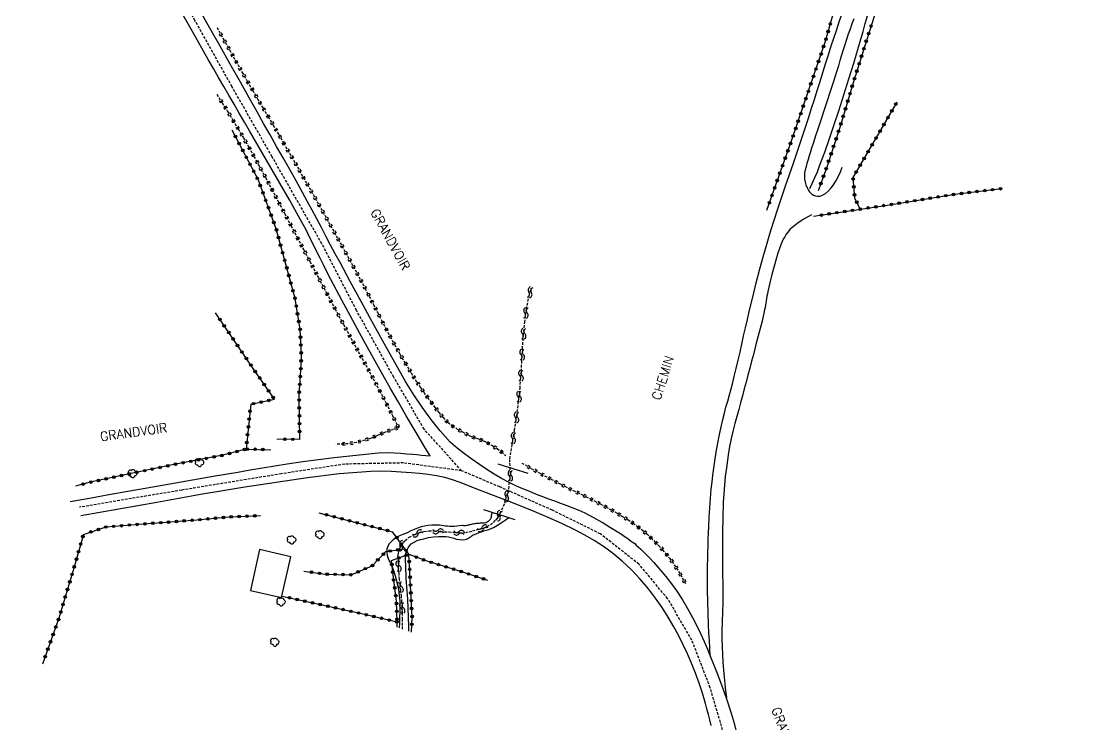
# Model space of a CAD drawing. Header units: millimetres. Extents: x 221515 to 222000, y 61000 to 61848.
# Drawn here: x 221606 to 221808.8, y 61362.3 to 61496.4 of the extents above; entities that cross this region are included whole.
import ezdxf
from ezdxf.enums import TextEntityAlignment as Align

# ---------------------------------------------------------------- set-up
doc = ezdxf.new("R2010")
doc.units = ezdxf.units.MM
doc.linetypes.add('DASHED', pattern=[0.75, 0.5, -0.25])
doc.layers.get('0').update_dxf_attribs({"linetype": 'CONTINUOUS'})
for name, color, linetype in [('W0001', 6, 'DASHED'), ('W0008', 7, 'CONTINUOUS'), ('W0071', 7, 'CONTINUOUS'), ('W0104', 1, 'CONTINUOUS'), ('W0120', 7, 'CONTINUOUS'), ('W0211', 2, 'CONTINUOUS'), ('W0220', 5, 'DASHED'), ('W0300', 7, 'CONTINUOUS'), ('W0323', 7, 'CONTINUOUS'), ('W0501', 5, 'DASHED'), ('W0510', 5, 'CONTINUOUS'), ('W0989', 7, 'CONTINUOUS')]:
    doc.layers.add(name, color=color, linetype=linetype)
doc.styles.get("Standard").update_dxf_attribs({"font": 'romans.shx', "width": 0.85})

# ---------------------------------------------------------------- blocks, each defined once
blk = doc.blocks.new('T300')
for p, q in [((-0.8, 0.51), (-0.86, 0.34)), ((-0.86, 0.34), (-0.86, 0.17)), ((-0.86, 0.17), (-0.74, 0.06)), ((-0.69, 0.63), (-0.8, 0.51)), ((-0.8, -0.06), (-0.74, 0.06)), ((-0.74, 0.06), (-0.69, 0.11)), ((-0.57, 0.69), (-0.69, 0.63)), ((-0.46, 0.69), (-0.57, 0.69)), ((-0.29, 0.63), (-0.46, 0.69)), ((-0.29, 0.63), (-0.17, 0.74)), ((-0.23, 0.57), (-0.29, 0.63)), ((-0.17, 0.74), (-0.06, 0.8)), ((-0.06, 0.8), (0.06, 0.8)), ((0.06, 0.8), (0.23, 0.74)), ((0.23, 0.74), (0.34, 0.63)), ((0.34, 0.63), (0.4, 0.51)), ((0.46, 0.46), (0.34, 0.46)), ((0.4, 0.51), (0.4, 0.46)), ((0.57, 0.4), (0.46, 0.46)), ((0.57, 0.4), (0.69, 0.29)), ((0.69, 0.29), (0.74, 0.17)), ((0.74, 0.06), (0.69, -0.17)), ((0.74, 0.17), (0.74, 0.06)), ((-0.8, -0.17), (-0.8, -0.06)), ((-0.8, -0.23), (-0.8, -0.17)), ((-0.74, -0.34), (-0.8, -0.23)), ((-0.69, -0.4), (-0.74, -0.34)), ((-0.51, -0.46), (-0.69, -0.4)), ((-0.4, -0.46), (-0.51, -0.46)), ((-0.4, -0.46), (-0.34, -0.46)), ((-0.34, -0.46), (-0.34, -0.4)), ((-0.34, -0.51), (-0.34, -0.46)), ((-0.29, -0.63), (-0.34, -0.51)), ((-0.17, -0.74), (-0.29, -0.63)), ((-0.06, -0.8), (-0.17, -0.74)), ((0.06, -0.8), (-0.06, -0.8)), ((0.17, -0.74), (0.06, -0.8)), ((0.23, -0.69), (0.17, -0.74)), ((0.29, -0.46), (0.23, -0.46)), ((0.29, -0.63), (0.23, -0.69)), ((0.46, -0.4), (0.29, -0.46)), ((0.34, -0.51), (0.29, -0.63)), ((0.34, -0.51), (0.34, -0.46)), ((0.57, -0.34), (0.46, -0.4)), ((0.63, -0.29), (0.57, -0.34)), ((0.69, -0.17), (0.63, -0.29))]:
    blk.add_line(p, q)
blk = doc.blocks.new('t500o')
at = {"color": 0, "linetype": 'Continuous'}
for centre, start, end in [((-0.5, 0.625), 216.8699, 323.1301), ((0.5, -0.125), 36.8699, 143.1301), ((0.5, -0.625), 36.8699, 143.1301), ((-0.5, 0.125), 216.8699, 323.1301)]:
    blk.add_arc(centre, 0.625, start, end, dxfattribs=at)
blk = doc.blocks.new('t323o')
at = {"color": 0, "linetype": 'Continuous'}
for radius in [0.25, 0.15]:
    blk.add_circle((0, 0), radius, dxfattribs=at)
blk = doc.blocks.new('t220o')
at = {"color": 0, "linetype": 'Continuous'}
for p, q in [((-0.25, 0.25), (0.25, 0.25)), ((-0.25, -0.25), (0.25, -0.25))]:
    blk.add_line(p, q, dxfattribs=at)

msp = doc.modelspace()

# ---------------------------------------------------------------- linework, layer by layer
at = {"layer": 'W0001'}
for points in [[(221689.97, 61410.75), (221682.86, 61418.64), (221677.04, 61428.58), (221669.95, 61441.29), (221663.34, 61454), (221653.84, 61470.6), (221646.2, 61483.94), (221639.14, 61496.57), (221630.38, 61512.46), (221617.58, 61535.88), (221606.01, 61556.33)], [(221689.97, 61410.75), (221678.88, 61412.23), (221667.7, 61412.01), (221655.6, 61410.16), (221636.62, 61407.06), (221617.11, 61403.79)], [(221808.8, 61171), (221803.39, 61179.36), (221798.47, 61189.18), (221794.76, 61199.61), (221791.3, 61210.9), (221787.79, 61225.42), (221784.6, 61240.83), (221781.66, 61254.39), (221778.72, 61265.73), (221775.13, 61277.59), (221767.58, 61293.66), (221760.18, 61306.93), (221754.49, 61318.49), (221749.26, 61330.79), (221745.14, 61343.07), (221742.1, 61353.44), (221737.38, 61369.39), (221733.89, 61378.47), (221729.25, 61386.41), (221723.78, 61392.94), (221716.43, 61398.72), (221707.29, 61403.22), (221697.27, 61407.65), (221689.97, 61410.75)]]:
    msp.add_lwpolyline(points, dxfattribs=at)
at = {"layer": 'W0008'}
for points in [[(221683.99, 61413.56), (221682.83, 61415.46), (221681.69, 61417.38), (221680.55, 61419.3), (221679.42, 61421.22), (221677.92, 61423.81), (221676.43, 61426.4), (221674.95, 61429), (221673.49, 61431.61), (221671.34, 61435.48), (221669.22, 61439.36), (221667.12, 61443.26), (221665.05, 61447.18), (221664.36, 61448.52), (221663.68, 61449.87), (221663.01, 61451.23), (221662.34, 61452.58), (221661.67, 61453.94), (221661, 61455.29), (221660.31, 61456.64), (221659.6, 61457.97), (221657.16, 61462.39), (221654.64, 61466.77), (221652.09, 61471.13), (221649.55, 61475.5), (221648.57, 61477.21), (221647.58, 61478.91), (221646.6, 61480.61), (221645.61, 61482.31), (221644.62, 61484.01), (221643.64, 61485.71), (221642.65, 61487.42), (221641.67, 61489.12), (221638.65, 61494.45), (221635.64, 61499.77)], [(221722.01, 61397.54), (221721.51, 61397.89), (221721.01, 61398.23), (221720.5, 61398.57), (221719.98, 61398.89), (221718.4, 61399.88), (221716.81, 61400.86), (221715.18, 61401.79), (221713.52, 61402.64), (221712.39, 61403.16), (221711.25, 61403.64), (221710.09, 61404.08), (221708.93, 61404.51), (221707.76, 61404.92), (221706.6, 61405.34), (221705.44, 61405.78), (221704.29, 61406.23), (221702.97, 61406.76), (221701.65, 61407.3), (221700.33, 61407.86), (221699.05, 61408.49), (221697.59, 61409.27), (221696.17, 61410.12), (221694.77, 61411.01), (221693.4, 61411.93), (221691.95, 61412.92), (221690.52, 61413.94), (221689.13, 61415.03), (221687.83, 61416.22), (221685.9, 61418.32), (221684.13, 61420.55), (221682.48, 61422.87), (221680.89, 61425.21), (221679.29, 61427.74), (221677.8, 61430.33), (221676.37, 61432.95), (221674.92, 61435.56), (221672.86, 61439.26), (221670.83, 61442.98), (221668.81, 61446.71), (221666.8, 61450.44), (221665.9, 61452.1), (221665.01, 61453.77), (221664.12, 61455.43), (221663.24, 61457.1), (221662.35, 61458.77), (221661.46, 61460.44), (221660.56, 61462.1), (221659.65, 61463.76), (221658.43, 61465.97), (221657.2, 61468.17), (221655.96, 61470.37), (221654.71, 61472.57), (221653.47, 61474.76), (221652.22, 61476.96), (221650.97, 61479.15), (221649.73, 61481.35), (221647.79, 61484.79), (221645.86, 61488.22), (221643.92, 61491.65), (221641.99, 61495.09), (221639.29, 61499.89)], [(221615.35, 61404.89), (221619.02, 61405.54), (221622.69, 61406.19), (221626.36, 61406.84), (221630.04, 61407.48), (221634.36, 61408.24), (221638.68, 61408.99), (221643, 61409.75), (221647.32, 61410.49), (221649.67, 61410.9), (221652.02, 61411.31), (221654.37, 61411.71), (221656.72, 61412.08), (221659.69, 61412.5), (221662.67, 61412.9), (221665.65, 61413.26), (221668.64, 61413.59), (221670.47, 61413.79), (221672.31, 61413.98), (221674.15, 61414.13), (221676, 61414.2), (221677.16, 61414.17), (221678.32, 61414.09), (221679.48, 61413.98), (221680.64, 61413.88), (221681.47, 61413.81), (221682.31, 61413.73), (221683.15, 61413.64), (221683.99, 61413.56)], [(221737.55, 61362.21), (221737.3, 61363.26), (221737.05, 61364.31), (221736.77, 61365.36), (221736.48, 61366.4), (221735.89, 61368.34), (221735.26, 61370.26), (221734.58, 61372.17), (221733.84, 61374.06), (221733.08, 61375.82), (221732.26, 61377.57), (221731.38, 61379.28), (221730.45, 61380.97), (221729.36, 61382.84), (221728.21, 61384.68), (221726.98, 61386.48), (221725.65, 61388.21), (221724.05, 61390.07), (221722.36, 61391.84), (221720.57, 61393.53), (221718.68, 61395.11), (221717.02, 61396.32), (221715.28, 61397.42), (221713.49, 61398.45), (221711.68, 61399.42), (221709.1, 61400.69), (221706.46, 61401.85), (221703.81, 61402.95), (221701.15, 61404.04), (221699.02, 61404.9), (221696.87, 61405.73), (221694.72, 61406.55), (221692.57, 61407.36), (221691.14, 61407.91), (221689.7, 61408.48), (221688.25, 61409), (221686.77, 61409.43), (221685.19, 61409.77), (221683.58, 61410.01), (221681.97, 61410.19), (221680.36, 61410.34), (221678.44, 61410.49), (221676.52, 61410.6), (221674.59, 61410.64), (221672.67, 61410.6), (221666.62, 61410.14), (221660.6, 61409.4), (221654.61, 61408.5), (221648.62, 61407.59), (221644.42, 61406.93), (221640.22, 61406.21), (221636.03, 61405.46), (221631.85, 61404.72), (221628.22, 61404.08), (221624.6, 61403.44), (221620.98, 61402.79), (221617.36, 61402.13)], [(221722.01, 61397.54), (221722.34, 61397.32), (221722.67, 61397.09), (221722.99, 61396.85), (221723.29, 61396.59), (221724.17, 61395.8), (221725.01, 61394.98), (221725.83, 61394.13), (221726.62, 61393.26), (221727.79, 61391.95), (221728.92, 61390.6), (221730.01, 61389.22), (221731.04, 61387.79), (221732.1, 61386.15), (221733.08, 61384.47), (221734, 61382.76), (221734.89, 61381.03), (221735.58, 61379.61), (221736.23, 61378.18), (221736.85, 61376.74), (221737.44, 61375.29), (221738.5, 61372.62), (221739.52, 61369.94), (221740.49, 61367.24), (221741.38, 61364.51), (221741.93, 61362.66), (221742.43, 61360.8)]]:
    msp.add_lwpolyline(points, dxfattribs=at)
at = {"layer": 'W0071'}
for points in [[(221750.27, 61460.68), (221751.77, 61465.03), (221753.26, 61469.39), (221754.73, 61473.76), (221756.17, 61478.13), (221756.72, 61479.83), (221757.26, 61481.53), (221757.8, 61483.23), (221758.33, 61484.93), (221758.86, 61486.63), (221759.39, 61488.33), (221759.93, 61490.03), (221760.48, 61491.72), (221760.96, 61493.19), (221761.44, 61494.65), (221761.94, 61496.1), (221762.43, 61497.56)], [(221764.75, 61496.88), (221764.4, 61495.9), (221764.05, 61494.92), (221763.7, 61493.94), (221763.37, 61492.95), (221763.05, 61491.95), (221762.73, 61490.95), (221762.42, 61489.95), (221762.12, 61488.95), (221761.82, 61487.95), (221761.51, 61486.95), (221761.2, 61485.95), (221760.89, 61484.95), (221760.51, 61483.78), (221760.13, 61482.62), (221759.75, 61481.46), (221759.36, 61480.29), (221758.98, 61479.13), (221758.59, 61477.97), (221758.21, 61476.81), (221757.83, 61475.64), (221757.55, 61474.8), (221757.27, 61473.95), (221757, 61473.1), (221756.73, 61472.25), (221756.5, 61471.52), (221756.26, 61470.79), (221756.04, 61470.06), (221755.84, 61469.32), (221755.68, 61468.72), (221755.51, 61468.12), (221755.39, 61467.5), (221755.35, 61466.86), (221755.39, 61466.3), (221755.48, 61465.75), (221755.63, 61465.21), (221755.86, 61464.69), (221756.08, 61464.29), (221756.35, 61463.89), (221756.68, 61463.54), (221757.09, 61463.28), (221757.47, 61463.14), (221757.87, 61463.08), (221758.27, 61463.1), (221758.66, 61463.2), (221759.36, 61463.57), (221759.94, 61464.09), (221760.44, 61464.67), (221760.89, 61465.27), (221761.42, 61466.04), (221761.88, 61466.86), (221762.26, 61467.72), (221762.57, 61468.61)], [(221737.41, 61375.38), (221737.31, 61376.88), (221737.22, 61378.38), (221737.15, 61379.88), (221737.08, 61381.39), (221737, 61383.6), (221736.93, 61385.81), (221736.89, 61388.03), (221736.87, 61390.25), (221736.88, 61391.48), (221736.89, 61392.71), (221736.91, 61393.95), (221736.94, 61395.18), (221736.98, 61396.41), (221737.02, 61397.64), (221737.07, 61398.88), (221737.12, 61400.11), (221737.21, 61401.89), (221737.31, 61403.67), (221737.44, 61405.45), (221737.59, 61407.23), (221737.73, 61408.58), (221737.89, 61409.91), (221738.07, 61411.25), (221738.27, 61412.58), (221738.54, 61414.28), (221738.83, 61415.97), (221739.15, 61417.66), (221739.51, 61419.34), (221739.78, 61420.52), (221740.08, 61421.69), (221740.39, 61422.87), (221740.72, 61424.03), (221741.04, 61425.2), (221741.37, 61426.37), (221741.68, 61427.54), (221741.98, 61428.71), (221742.35, 61430.26), (221742.72, 61431.8), (221743.07, 61433.35), (221743.41, 61434.9), (221743.76, 61436.45), (221744.11, 61438), (221744.47, 61439.55), (221744.84, 61441.09), (221745.5, 61443.81), (221746.17, 61446.53), (221746.87, 61449.24), (221747.6, 61451.93), (221748.23, 61454.13), (221748.88, 61456.32), (221749.56, 61458.51), (221750.27, 61460.68)], [(221756.7, 61459.5), (221756.12, 61459.21), (221755.56, 61458.9), (221755.01, 61458.57), (221754.47, 61458.21), (221753.98, 61457.86), (221753.5, 61457.5), (221753.03, 61457.12), (221752.6, 61456.7), (221752.24, 61456.27), (221751.9, 61455.82), (221751.59, 61455.35), (221751.32, 61454.86), (221750.92, 61454.01), (221750.59, 61453.12), (221750.31, 61452.22), (221750.03, 61451.33), (221749.56, 61449.74), (221749.13, 61448.14), (221748.73, 61446.53), (221748.37, 61444.92), (221748.28, 61444.48), (221748.2, 61444.04), (221748.13, 61443.6), (221748.06, 61443.16), (221748, 61442.72), (221747.93, 61442.28), (221747.85, 61441.85), (221747.76, 61441.41), (221747.27, 61439.27), (221746.73, 61437.15), (221746.17, 61435.03), (221745.61, 61432.92), (221745.27, 61431.6), (221744.92, 61430.28), (221744.57, 61428.97), (221744.22, 61427.65), (221743.87, 61426.34), (221743.52, 61425.02), (221743.17, 61423.71), (221742.82, 61422.39), (221742.47, 61421.09), (221742.11, 61419.78), (221741.76, 61418.47), (221741.45, 61417.15), (221741.16, 61415.7), (221740.9, 61414.24), (221740.67, 61412.78), (221740.47, 61411.31), (221740.27, 61409.66), (221740.11, 61408), (221739.98, 61406.34), (221739.88, 61404.68), (221739.78, 61401.79), (221739.75, 61398.9), (221739.75, 61396.01), (221739.75, 61393.13), (221739.75, 61392.25), (221739.76, 61391.38), (221739.76, 61390.51), (221739.77, 61389.63), (221739.78, 61388.76), (221739.79, 61387.89), (221739.79, 61387.01), (221739.79, 61386.14), (221739.77, 61385.21), (221739.75, 61384.28), (221739.72, 61383.35), (221739.69, 61382.43), (221739.65, 61381.5), (221739.63, 61380.57), (221739.62, 61379.64), (221739.62, 61378.71), (221739.66, 61377.22), (221739.71, 61375.72), (221739.8, 61374.23), (221739.9, 61372.73), (221740.02, 61371.42), (221740.15, 61370.11), (221740.31, 61368.81), (221740.48, 61367.5)]]:
    msp.add_lwpolyline(points, dxfattribs=at)
at = {"layer": 'W0104'}
msp.add_lwpolyline([(221655.62, 61386.58), (221657.43, 61394.36), (221651.41, 61395.75), (221649.75, 61387.9)], close=True, dxfattribs=at)
at = {"layer": 'W0120'}
for points in [[(221696.87, 61412.04), (221702.59, 61410.29)], [(221694.18, 61403.36), (221700.11, 61401.47)]]:
    msp.add_lwpolyline(points, dxfattribs=at)
at = {"layer": 'W0211'}
msp.add_lwpolyline([(221756.39, 61464.53), (221756.89, 61465.59), (221757.36, 61466.66), (221757.82, 61467.74), (221758.25, 61468.83), (221759.22, 61471.45), (221760.14, 61474.08), (221761.02, 61476.73), (221761.89, 61479.37), (221762.86, 61482.39), (221763.82, 61485.42), (221764.75, 61488.45), (221765.67, 61491.49), (221766.11, 61492.99), (221766.53, 61494.48), (221766.94, 61495.98), (221767.35, 61497.48)], dxfattribs=at)
at = {"layer": 'W0220'}
for points in [[(221643.34, 61495.22), (221644.52, 61493.08), (221645.72, 61490.94), (221646.92, 61488.81), (221648.13, 61486.68), (221649.11, 61484.99), (221650.09, 61483.3), (221651.08, 61481.62), (221652.07, 61479.94), (221653.07, 61478.26), (221654.06, 61476.58), (221655.05, 61474.9), (221656.03, 61473.21), (221657.92, 61469.93), (221659.8, 61466.65), (221661.67, 61463.37), (221663.53, 61460.08), (221665.35, 61456.83), (221667.16, 61453.59), (221668.96, 61450.33), (221670.74, 61447.07), (221671.55, 61445.54), (221672.35, 61444), (221673.15, 61442.46), (221673.94, 61440.92), (221674.73, 61439.38), (221675.53, 61437.84), (221676.35, 61436.31), (221677.19, 61434.79), (221678.21, 61432.98), (221679.26, 61431.18), (221680.34, 61429.39), (221681.45, 61427.63), (221682.1, 61426.66), (221682.76, 61425.69), (221683.45, 61424.74), (221684.15, 61423.8), (221684.89, 61422.82), (221685.64, 61421.83), (221686.44, 61420.87), (221687.33, 61420), (221688.22, 61419.3), (221689.16, 61418.69), (221690.13, 61418.15), (221691.12, 61417.63), (221691.58, 61417.41), (221692.06, 61417.21), (221692.54, 61417.03), (221693.02, 61416.86), (221693.5, 61416.69), (221693.98, 61416.5), (221694.45, 61416.3), (221694.91, 61416.07), (221695.84, 61415.54), (221696.74, 61414.96), (221697.6, 61414.34), (221698.43, 61413.67)], [(221643.28, 61482.49), (221644.33, 61480.85), (221645.37, 61479.21), (221646.38, 61477.56), (221647.38, 61475.89), (221648.4, 61474.16), (221649.39, 61472.42), (221650.37, 61470.67), (221651.34, 61468.91), (221652.57, 61466.64), (221653.8, 61464.36), (221655.01, 61462.07), (221656.22, 61459.78), (221657.42, 61457.49), (221658.63, 61455.2), (221659.83, 61452.9), (221661.04, 61450.62), (221662.64, 61447.61), (221664.24, 61444.6), (221665.84, 61441.6), (221667.45, 61438.6), (221668.16, 61437.32), (221668.86, 61436.03), (221669.57, 61434.75), (221670.28, 61433.47), (221670.99, 61432.18), (221671.7, 61430.9), (221672.4, 61429.61), (221673.1, 61428.32), (221674.34, 61425.98), (221675.57, 61423.63), (221676.78, 61421.28), (221677.98, 61418.92)], [(221677.98, 61418.92), (221677.37, 61418.75), (221676.77, 61418.56), (221676.17, 61418.37), (221675.57, 61418.16), (221675.17, 61418), (221674.77, 61417.83), (221674.37, 61417.66), (221673.97, 61417.48), (221673.57, 61417.3), (221673.17, 61417.13), (221672.77, 61416.97), (221672.36, 61416.82), (221671.55, 61416.57), (221670.73, 61416.34), (221669.91, 61416.15), (221669.08, 61416), (221668.31, 61415.9), (221667.54, 61415.83), (221666.77, 61415.8), (221666, 61415.8)], [(221701.44, 61412.22), (221703.27, 61411.18), (221705.12, 61410.16), (221706.97, 61409.16), (221708.84, 61408.19), (221709.64, 61407.78), (221710.45, 61407.38), (221711.26, 61406.99), (221712.07, 61406.6), (221712.88, 61406.21), (221713.69, 61405.82), (221714.5, 61405.42), (221715.3, 61405.01), (221716.4, 61404.44), (221717.49, 61403.87), (221718.57, 61403.28), (221719.64, 61402.67), (221720.66, 61402.05), (221721.68, 61401.43), (221722.68, 61400.77), (221723.64, 61400.07), (221724.48, 61399.4), (221725.29, 61398.7), (221726.08, 61397.97), (221726.84, 61397.22), (221727.58, 61396.46), (221728.29, 61395.68), (221728.98, 61394.88), (221729.63, 61394.05), (221730.5, 61392.84), (221731.31, 61391.6), (221732.07, 61390.33), (221732.77, 61389.02)]]:
    msp.add_lwpolyline(points, dxfattribs=at)
at = {"layer": 'W0323'}
for points in [[(221748.16, 61460.42), (221752.89, 61473.62), (221756.33, 61483.74), (221759.3, 61492.43), (221762.02, 61502.01), (221764.7, 61508.8), (221768.11, 61518.8), (221771.24, 61528.88), (221773.87, 61537.45), (221775.66, 61547.48), (221777.25, 61557.85), (221778.24, 61567.85), (221779.34, 61575.89), (221781, 61583.72), (221781.13, 61584.28)], [(221777.59, 61522.28), (221776.79, 61520.19), (221771.88, 61506.82), (221768.95, 61498.37), (221764.67, 61484.71), (221762.22, 61476.53), (221759.54, 61468.43), (221757.99, 61464.07)], [(221765.99, 61460.6), (221764.94, 61462.71), (221764.64, 61466.66), (221773.01, 61481.01)], [(221659.11, 61416.72), (221659, 61425.2), (221659.24, 61428.83), (221659.44, 61432.46), (221659.19, 61437.69), (221658.23, 61443.56), (221654.61, 61456.86), (221651.23, 61466.1), (221646.22, 61475.64)], [(221757.11, 61459.25), (221771.19, 61461.39), (221784.07, 61463.45), (221792.94, 61464.53)], [(221649.77, 61423.42), (221654.28, 61424.38), (221650.49, 61429.86), (221643.04, 61440.83)], [(221649.77, 61423.42), (221648.87, 61414.88), (221653.6, 61414.74)], [(221659.11, 61416.72), (221654.77, 61416.75)], [(221648.87, 61414.88), (221644.47, 61413.7), (221634.76, 61411.86), (221619.17, 61408.57), (221616.36, 61407.82)], [(221617.87, 61398.61), (221622.2, 61400.04), (221628.56, 61400.55), (221639.5, 61401.36), (221645.58, 61401.93), (221651.63, 61402.19)], [(221662.78, 61402.75), (221671.3, 61400.51), (221676.82, 61399.1)], [(221617.87, 61398.61), (221616.05, 61392.17), (221613.19, 61382.65), (221610.07, 61373.9)], [(221676.58, 61393.61), (221679.93, 61394.82), (221676.82, 61399.1)], [(221659.9, 61391.61), (221663.94, 61391.04), (221668.94, 61390.93), (221672.94, 61392.65), (221675.5, 61395.33), (221679.17, 61395.87)], [(221677.68, 61380.95), (221677.68, 61381.95), (221677.58, 61385.88), (221677.03, 61389.8), (221676.58, 61393.61)], [(221680.45, 61379.97), (221680.54, 61382.83), (221679.93, 61394.82)], [(221679.93, 61394.82), (221683.14, 61393.61), (221689.94, 61391.51), (221694.89, 61389.89)], [(221655.69, 61386.86), (221660.12, 61385.88), (221671.49, 61383.38), (221674.39, 61382.7), (221677.68, 61381.95)]]:
    msp.add_lwpolyline(points, dxfattribs=at)
at = {"layer": 'W0501'}
for points in [[(221699.16, 61413.02), (221699.64, 61415.73), (221700.08, 61418.46), (221700.48, 61421.18), (221700.85, 61423.92), (221701.12, 61426.43), (221701.31, 61428.95), (221701.46, 61431.47), (221701.59, 61433.99), (221701.76, 61436.51), (221702.01, 61439.04), (221702.35, 61441.55), (221702.84, 61444.04), (221703.27, 61445.55)], [(221690.11, 61398.86), (221690.77, 61398.99), (221691.44, 61399.13), (221692.09, 61399.29), (221692.75, 61399.46), (221693.29, 61399.6), (221693.83, 61399.73), (221694.36, 61399.89), (221694.87, 61400.13), (221695.47, 61400.49), (221696.05, 61400.9), (221696.56, 61401.39), (221696.99, 61401.96), (221698.21, 61404.55), (221698.99, 61407.31), (221699.31, 61410.16), (221699.16, 61413.02)], [(221678.73, 61380.58), (221678.73, 61381.27), (221678.73, 61382.39), (221678.7, 61383.51), (221678.67, 61384.63), (221678.61, 61385.72), (221678.51, 61386.81), (221678.4, 61387.89), (221678.27, 61388.97), (221678.15, 61390.06), (221678.05, 61391.15), (221677.97, 61392.24), (221677.93, 61393.33), (221677.93, 61393.61), (221677.92, 61393.89), (221677.91, 61394.17), (221677.91, 61394.45), (221677.91, 61394.73), (221677.94, 61395.02), (221677.99, 61395.3), (221678.06, 61395.57), (221678.26, 61396.1), (221678.51, 61396.59), (221678.83, 61397.05), (221679.22, 61397.45), (221680.01, 61398.06), (221680.89, 61398.53), (221681.81, 61398.89), (221682.76, 61399.15), (221683.75, 61399.28), (221684.76, 61399.26), (221685.75, 61399.18), (221686.73, 61399.11), (221687.58, 61399.07), (221688.42, 61399.02), (221689.27, 61398.95), (221690.11, 61398.86)]]:
    msp.add_lwpolyline(points, dxfattribs=at)
at = {"layer": 'W0510'}
for points in [[(221688.5, 61397.92), (221689.02, 61397.73), (221689.57, 61397.62), (221690.12, 61397.6), (221690.67, 61397.66), (221690.91, 61397.73), (221691.15, 61397.83), (221691.37, 61397.95), (221691.58, 61398.09), (221691.78, 61398.23), (221691.98, 61398.37), (221692.19, 61398.5), (221692.41, 61398.61), (221692.86, 61398.8), (221693.31, 61398.96), (221693.77, 61399.12), (221694.23, 61399.26), (221694.69, 61399.41), (221695.15, 61399.57), (221695.6, 61399.75), (221696.04, 61399.95), (221696.81, 61400.36), (221697.55, 61400.81), (221698.27, 61401.31), (221698.97, 61401.84)], [(221695.85, 61402.83), (221695.8, 61402.74), (221695.76, 61402.66), (221695.72, 61402.57), (221695.69, 61402.47), (221695.66, 61402.38), (221695.65, 61402.29), (221695.64, 61402.19), (221695.63, 61402.09), (221695.63, 61402), (221695.61, 61401.9), (221695.59, 61401.8), (221695.55, 61401.71), (221695.42, 61401.48), (221695.26, 61401.26), (221695.06, 61401.07), (221694.84, 61400.92), (221694.57, 61400.82), (221694.29, 61400.78), (221694.01, 61400.77), (221693.74, 61400.75), (221693.54, 61400.73), (221693.34, 61400.71), (221693.14, 61400.69), (221692.94, 61400.68), (221692.74, 61400.66), (221692.55, 61400.64), (221692.35, 61400.62), (221692.15, 61400.59), (221691.97, 61400.55), (221691.8, 61400.51), (221691.62, 61400.46), (221691.45, 61400.41), (221691.27, 61400.37), (221691.09, 61400.32), (221690.91, 61400.29), (221690.73, 61400.27), (221690.57, 61400.26), (221690.4, 61400.27), (221690.23, 61400.28), (221690.06, 61400.31)], [(221690.06, 61400.31), (221689.57, 61400.23), (221689.07, 61400.17), (221688.57, 61400.13), (221688.07, 61400.12), (221687.68, 61400.13), (221687.29, 61400.16), (221686.9, 61400.2), (221686.52, 61400.25), (221686.13, 61400.3), (221685.75, 61400.34), (221685.36, 61400.37), (221684.97, 61400.37), (221684.28, 61400.34), (221683.6, 61400.28), (221682.92, 61400.18), (221682.25, 61400.03), (221681.59, 61399.82), (221680.95, 61399.55), (221680.32, 61399.26), (221679.7, 61398.97), (221678.99, 61398.66), (221678.26, 61398.37), (221677.55, 61398.02), (221676.9, 61397.56), (221676.52, 61397.2), (221676.17, 61396.81), (221675.89, 61396.34), (221675.73, 61395.81), (221675.7, 61395.2), (221675.8, 61394.59), (221675.97, 61394.01), (221676.21, 61393.45), (221676.46, 61392.94), (221676.71, 61392.42), (221676.95, 61391.9), (221677.13, 61391.35), (221677.42, 61390.27), (221677.7, 61389.19), (221677.93, 61388.09), (221678.1, 61386.99), (221678.18, 61385.94), (221678.19, 61384.89), (221678.17, 61383.84), (221678.15, 61382.8), (221678.13, 61381.72), (221678.1, 61380.8)], [(221679.94, 61380.15), (221679.94, 61381.09), (221679.88, 61382.82), (221679.79, 61384.55), (221679.7, 61386.27), (221679.66, 61387.07), (221679.61, 61387.87), (221679.55, 61388.67), (221679.49, 61389.47), (221679.43, 61390.26), (221679.38, 61391.06), (221679.35, 61391.86), (221679.33, 61392.66), (221679.32, 61392.98), (221679.31, 61393.29), (221679.29, 61393.61), (221679.28, 61393.93), (221679.28, 61394.25), (221679.3, 61394.57), (221679.35, 61394.89), (221679.42, 61395.2), (221679.57, 61395.64), (221679.77, 61396.06), (221680.03, 61396.45), (221680.36, 61396.79), (221680.91, 61397.16), (221681.52, 61397.43), (221682.15, 61397.62), (221682.77, 61397.78), (221683.68, 61397.99), (221684.61, 61398.14), (221685.55, 61398.22), (221686.49, 61398.24), (221687, 61398.22), (221687.51, 61398.15), (221688.01, 61398.05), (221688.5, 61397.92)]]:
    msp.add_lwpolyline(points, dxfattribs=at)

# ---------------------------------------------------------------- block references
at = {"layer": 'W0220'}
for p, rotation in [((221644.06, 61493.91), 298.8662417421765), ((221644.79, 61492.6), 299.1406162270641), ((221645.52, 61491.29), 299.1406162270641), ((221646.26, 61489.98), 299.4149917567524), ((221646.99, 61488.68), 299.6893683296431), ((221647.74, 61487.37), 299.6893683296431), ((221648.48, 61486.07), 299.980918194951), ((221649.23, 61484.77), 300.2576994352436), ((221649.99, 61483.48), 300.2576994352436), ((221644.09, 61481.22), 302.7663189726966), ((221650.75, 61482.18), 300.4573662715552), ((221651.51, 61480.89), 300.5799165939113), ((221644.9, 61479.96), 302.1797572746245), ((221645.69, 61478.68), 301.5931942889866), ((221652.27, 61479.6), 300.6080841524584), ((221653.04, 61478.31), 300.6080841524584), ((221646.47, 61477.4), 301.0066300158581), ((221653.8, 61477.02), 300.5418672384776), ((221647.25, 61476.12), 301.0066300158581), ((221648.01, 61474.83), 300.3568495811847), ((221654.56, 61475.72), 300.3985292704299), ((221655.32, 61474.43), 300.1780717602423), ((221648.76, 61473.53), 299.7084500885649), ((221649.5, 61472.22), 299.2160101369889), ((221656.07, 61473.13), 299.9777037934569), ((221650.23, 61470.92), 299.2160101369889), ((221656.82, 61471.83), 299.9777037934569), ((221657.57, 61470.53), 299.9777037934569), ((221650.96, 61469.6), 298.8795509910579), ((221651.68, 61468.29), 298.5595159480281), ((221658.32, 61469.23), 299.8225303603992), ((221652.4, 61466.97), 298.5595159480281), ((221659.06, 61467.93), 299.8225303603992), ((221659.81, 61466.63), 299.6508466841667), ((221653.11, 61465.65), 298.2224937655432), ((221653.82, 61464.33), 297.9608122353528), ((221660.55, 61465.33), 299.6508466841667), ((221661.29, 61464.02), 299.6508466841667), ((221654.52, 61463), 297.9608122353528), ((221662.03, 61462.72), 299.4626528470311), ((221655.22, 61461.68), 297.7744739950995), ((221655.92, 61460.35), 297.7744739950995), ((221662.77, 61461.41), 299.4626528470311), ((221663.51, 61460.11), 299.4626528470311), ((221656.62, 61459.02), 297.6833181141267), ((221664.24, 61458.8), 299.320778924909), ((221657.31, 61457.69), 297.6833181141267), ((221658.01, 61456.37), 297.6873500476823), ((221664.98, 61457.49), 299.320778924909), ((221665.71, 61456.18), 299.1845790852495), ((221658.71, 61455.04), 297.7667397403716), ((221666.44, 61454.87), 299.1845790852495), ((221659.41, 61453.71), 297.7667397403716), ((221660.11, 61452.38), 297.921486392039), ((221667.17, 61453.56), 298.933747707913), ((221667.9, 61452.25), 298.933747707913), ((221660.81, 61451.06), 297.921486392039), ((221668.63, 61450.94), 298.933747707913), ((221661.51, 61449.73), 297.984885166143), ((221662.22, 61448.41), 297.984885166143), ((221669.35, 61449.62), 298.5682906426198), ((221670.06, 61448.3), 298.5682906426198), ((221662.92, 61447.08), 297.9731788595265), ((221663.62, 61445.76), 297.9731788595265), ((221670.78, 61446.99), 298.0670911228643), ((221664.33, 61444.43), 298.0760392915797), ((221671.49, 61445.66), 298.0670911228643), ((221672.18, 61444.33), 297.5584212212868), ((221665.03, 61443.11), 298.0760392915797), ((221665.74, 61441.79), 298.0760392915797), ((221672.87, 61443), 297.2448081739581), ((221666.45, 61440.47), 298.2934640665221), ((221673.55, 61441.67), 297.1262731689824), ((221674.24, 61440.33), 297.2376201992171), ((221667.16, 61439.15), 298.2934640665221), ((221667.88, 61437.83), 298.5683580324778), ((221674.93, 61439), 297.5788077942622), ((221675.62, 61437.67), 298.1149627298176), ((221668.6, 61436.51), 298.8159114371756), ((221676.33, 61436.35), 298.1149627298176), ((221669.32, 61435.2), 298.9732802183338), ((221670.05, 61433.89), 299.0404621044683), ((221677.05, 61435.03), 298.8460488281263), ((221677.79, 61433.73), 299.5233621175557), ((221670.78, 61432.57), 299.000666696658), ((221678.54, 61432.43), 300.1797539918338), ((221671.5, 61431.26), 298.8538971852145), ((221672.22, 61429.95), 298.61694929481), ((221679.29, 61431.13), 301.1102551290679), ((221680.07, 61429.85), 301.1102551290679), ((221672.94, 61428.63), 298.2898264479401), ((221680.86, 61428.57), 302.3147414680343), ((221673.64, 61427.3), 297.9420079338175), ((221674.34, 61425.98), 297.6108452657194), ((221681.67, 61427.31), 303.4944165157281), ((221682.51, 61426.06), 304.5636003654184), ((221675.04, 61424.65), 297.6108452657194), ((221683.37, 61424.84), 305.6998546837979), ((221684.27, 61423.64), 306.9632542964531), ((221675.73, 61423.32), 297.2796835443892), ((221676.42, 61421.98), 297.2796835443892), ((221685.18, 61422.44), 307.0367238462138), ((221677.1, 61420.65), 296.9485227678133), ((221686.11, 61421.27), 309.9101553697971), ((221687.14, 61420.18), 315.5444664029718), ((221674.69, 61417.8), 203.8163639885246), ((221676.09, 61418.34), 199.4174348211187), ((221677.52, 61418.79), 195.688335946755), ((221677.78, 61419.31), 296.9485227678133), ((221688.31, 61419.24), 327.1401620245657), ((221689.58, 61418.45), 330.6252617212797), ((221690.9, 61417.74), 332.3459402886662), ((221667.5, 61415.83), 182.527300354325), ((221668.99, 61415.99), 187.6497072600085), ((221670.46, 61416.28), 193.0675835476478), ((221671.91, 61416.68), 197.37930592314), ((221673.32, 61417.19), 203.1563485687626), ((221692.27, 61417.13), 339.4560345981407), ((221693.68, 61416.62), 339.0089890688498), ((221695.04, 61416), 330.1579001602242), ((221696.33, 61415.22), 327.1503021677407), ((221697.56, 61414.37), 324.1427069139158), ((221702.74, 61411.48), 330.5520815564241), ((221704.05, 61410.75), 331.1487132382749), ((221705.37, 61410.03), 331.7453439225363), ((221706.69, 61409.32), 331.7453439225363), ((221708.02, 61408.62), 332.3419736104876), ((221709.35, 61407.93), 333.0187468153772), ((221710.69, 61407.26), 334.1541858428868), ((221712.04, 61406.61), 334.4114348433354), ((221713.4, 61405.96), 334.1766742136078), ((221714.74, 61405.3), 333.071190641212), ((221716.07, 61404.61), 332.6041330259969), ((221717.4, 61403.91), 332.2205325368722), ((221718.72, 61403.19), 330.0682653639913), ((221720.01, 61402.44), 329.120002050146), ((221721.3, 61401.66), 328.3503175611297), ((221722.56, 61400.85), 326.6872966990254), ((221723.77, 61399.97), 321.4123977615131), ((221724.93, 61399.01), 319.0561739292302), ((221726.04, 61398.01), 317.0931673080189), ((221727.1, 61396.95), 314.1658210468453), ((221728.13, 61395.86), 312.6433283065679), ((221729.11, 61394.72), 308.0645697157444), ((221730.01, 61393.52), 305.515759220694), ((221730.86, 61392.28), 303.1741435998371), ((221731.66, 61391.01), 300.8325259415934), ((221732.4, 61389.71), 298.4909062434685)]:
    msp.add_blockref('t220o', p, dxfattribs=dict(at, rotation=rotation))
at = {"layer": 'W0300'}
for p in [(221640.04, 61412.29), (221627.28, 61410.18), (221657.6, 61397.53), (221662.99, 61398.55), (221655.59, 61385.74), (221654.4, 61378.06)]:
    msp.add_blockref('T300', p, dxfattribs=at)
at = {"layer": 'W0323'}
for p, rotation in [((221759.88, 61494.46), 74.14308561872093), ((221760.29, 61495.9), 74.14308561872093), ((221768.05, 61495.5), 252.591085450508), ((221759.47, 61493.02), 74.14308561872093), ((221767.15, 61492.63), 252.591085450508), ((221767.6, 61494.07), 252.591085450508), ((221759.01, 61491.59), 71.138921427485), ((221766.7, 61491.2), 252.591085450508), ((221758.04, 61488.75), 71.138921427485), ((221758.53, 61490.17), 71.138921427485), ((221766.25, 61489.77), 252.591085450508), ((221757.56, 61487.33), 71.138921427485), ((221765.36, 61486.91), 252.591085450508), ((221765.81, 61488.34), 252.591085450508), ((221756.59, 61484.49), 71.138921427485), ((221757.08, 61485.91), 71.138921427485), ((221764.91, 61485.48), 252.591085450508), ((221756.11, 61483.07), 71.18554715788463), ((221764.04, 61482.61), 253.3419012790363), ((221764.47, 61484.04), 253.3419012790363), ((221755.62, 61481.65), 71.18554715788463), ((221763.61, 61481.17), 253.3419012790363), ((221772.79, 61480.64), 59.74604543007263), ((221754.65, 61478.81), 71.18554715788463), ((221755.14, 61480.23), 71.18554715788463), ((221762.75, 61478.3), 253.3419012790363), ((221763.18, 61479.73), 253.3419012790363), ((221772.03, 61479.34), 59.74604543007263), ((221754.17, 61477.39), 71.18554715788463), ((221762.32, 61476.86), 253.3419012790363), ((221770.52, 61476.75), 59.74604543007263), ((221771.28, 61478.05), 59.74604543007263), ((221646.84, 61474.46), 117.6731117969165), ((221753.2, 61474.55), 71.18554715788463), ((221753.69, 61475.97), 71.18554715788463), ((221761.86, 61475.43), 251.6904525789802), ((221769.01, 61474.16), 59.74604543007263), ((221769.77, 61475.46), 59.74604543007263), ((221647.54, 61473.13), 117.6731117969165), ((221752.71, 61473.13), 70.29914501813786), ((221760.91, 61472.58), 251.6904525789802), ((221761.39, 61474.01), 251.6904525789802), ((221768.25, 61472.86), 59.74604543007263), ((221648.24, 61471.8), 117.6731117969165), ((221648.93, 61470.48), 117.6731117969165), ((221751.7, 61470.31), 70.29914501813786), ((221752.21, 61471.72), 70.29914501813786), ((221760.44, 61471.16), 251.6904525789802), ((221766.74, 61470.27), 59.74604543007263), ((221767.5, 61471.57), 59.74604543007263), ((221649.63, 61469.15), 117.6731117969165), ((221751.19, 61468.9), 70.29914501813786), ((221759.5, 61468.31), 250.4144367035651), ((221759.97, 61469.74), 251.6904525789802), ((221765.99, 61468.98), 59.74604543007263), ((221650.33, 61467.82), 117.6731117969165), ((221651.02, 61466.49), 117.6731117969165), ((221750.18, 61466.07), 70.29914501813786), ((221750.69, 61467.48), 70.29914501813786), ((221758.99, 61466.9), 250.4144367035651), ((221764.66, 61466.34), 94.34888776397523), ((221765.23, 61467.68), 59.74604543007263), ((221651.59, 61465.11), 110.1248277693378), ((221749.68, 61464.66), 70.29914501813786), ((221758.49, 61465.49), 250.4144367035651), ((221764.78, 61464.85), 94.34888776397523), ((221789.75, 61464.14), 6.93123542958585), ((221791.24, 61464.32), 6.93123542958585), ((221792.73, 61464.5), 6.93123542958585), ((221652.11, 61463.7), 110.1248277693378), ((221652.62, 61462.29), 110.1248277693378), ((221749.17, 61463.25), 70.29914501813786), ((221764.89, 61463.35), 94.34888776397523), ((221776.39, 61462.22), 9.081082839652883), ((221777.87, 61462.46), 9.081082839652883), ((221779.35, 61462.7), 9.081082839652883), ((221780.83, 61462.93), 9.081082839652883), ((221782.31, 61463.17), 9.081082839652883), ((221783.79, 61463.41), 9.081082839652883), ((221785.28, 61463.6), 6.93123542958585), ((221786.77, 61463.78), 6.93123542958585), ((221788.26, 61463.96), 6.93123542958585), ((221653.14, 61460.88), 110.1248277693378), ((221748.67, 61461.84), 70.29914501813786), ((221763.05, 61460.16), 8.630481995792312), ((221764.53, 61460.38), 8.630481995792312), ((221765.32, 61461.94), 116.5541522274474), ((221766.01, 61460.61), 8.630481995792312), ((221767.5, 61460.83), 8.630481995792312), ((221768.98, 61461.06), 8.630481995792312), ((221770.46, 61461.28), 8.630481995792312), ((221771.94, 61461.51), 9.081082839652883), ((221773.42, 61461.75), 9.081082839652883), ((221774.91, 61461.99), 9.081082839652883), ((221653.66, 61459.47), 110.1248277693378), ((221654.17, 61458.06), 110.1248277693378), ((221758.6, 61459.48), 8.630481995792312), ((221760.08, 61459.71), 8.630481995792312), ((221761.56, 61459.93), 8.630481995792312), ((221654.67, 61456.65), 105.2091688922441), ((221655.06, 61455.2), 105.2091688922441), ((221655.46, 61453.75), 105.2091688922441), ((221655.85, 61452.31), 105.2091688922441), ((221656.24, 61450.86), 105.2091688922441), ((221656.64, 61449.41), 105.2091688922441), ((221657.03, 61447.96), 105.2091688922441), ((221657.43, 61446.52), 105.2091688922441), ((221657.82, 61445.07), 105.2091688922441), ((221658.21, 61443.62), 105.2091688922441), ((221658.46, 61442.14), 99.2549533906457), ((221658.7, 61440.66), 99.2549533906457), ((221643.88, 61439.59), 124.1802547881896), ((221644.72, 61438.35), 124.1802547881896), ((221658.94, 61439.18), 99.2549533906457), ((221659.18, 61437.7), 99.2549533906457), ((221645.57, 61437.11), 124.1802547881896), ((221646.41, 61435.86), 124.1802547881896), ((221659.26, 61436.2), 92.81645351436552), ((221647.25, 61434.62), 124.1802547881896), ((221659.33, 61434.7), 92.81645351436552), ((221648.09, 61433.38), 124.1802547881896), ((221648.94, 61432.14), 124.1802547881896), ((221659.41, 61433.21), 92.81645351436552), ((221659.4, 61431.71), 86.73535725445615), ((221649.78, 61430.9), 124.1802547881896), ((221650.62, 61429.66), 124.679924839208), ((221659.31, 61430.21), 86.73535725445615), ((221651.48, 61428.43), 124.679924839208), ((221659.23, 61428.71), 86.2696266212053), ((221652.33, 61427.19), 124.679924839208), ((221653.18, 61425.96), 124.679924839208), ((221659.03, 61425.72), 86.2696266212053), ((221659.13, 61427.22), 86.2696266212053), ((221650.29, 61423.53), 11.99932926384781), ((221651.76, 61423.84), 11.99932926384781), ((221653.22, 61424.16), 11.99932926384781), ((221654.04, 61424.73), 124.679924839208), ((221659.01, 61424.22), 90.72984306387816), ((221649.63, 61422.11), 264.0105522528265), ((221659.03, 61422.72), 90.72984306387816), ((221649.47, 61420.61), 264.0105522528265), ((221659.05, 61421.22), 90.72984306387816), ((221659.07, 61419.72), 90.72984306387816), ((221649.16, 61417.63), 264.0105522528265), ((221649.32, 61419.12), 264.0105522528265), ((221659.09, 61418.22), 90.72984306387816), ((221649, 61416.14), 264.0105522528265), ((221656.27, 61416.74), 179.6171537150406), ((221657.77, 61416.73), 179.6171537150406), ((221642.78, 61413.38), 190.6858795588637), ((221644.25, 61413.66), 190.6858795588637), ((221645.71, 61414.03), 195.0642842331335), ((221647.15, 61414.42), 195.0642842331335), ((221648.6, 61414.81), 195.0642842331335), ((221649.1, 61414.87), 358.305710772002), ((221650.6, 61414.83), 358.305710772002), ((221652.1, 61414.79), 358.305710772002), ((221632.47, 61411.38), 191.9440418556349), ((221633.94, 61411.69), 191.9440418556349), ((221635.41, 61411.99), 190.6858795588637), ((221636.88, 61412.27), 190.6858795588637), ((221638.36, 61412.54), 190.6858795588637), ((221639.83, 61412.82), 190.6858795588637), ((221641.3, 61413.1), 190.6858795588637), ((221623.67, 61409.52), 191.9440418556349), ((221625.13, 61409.83), 191.9440418556349), ((221626.6, 61410.14), 191.9440418556349), ((221628.07, 61410.45), 191.9440418556349), ((221629.54, 61410.76), 191.9440418556349), ((221631, 61411.07), 191.9440418556349), ((221617.81, 61408.21), 194.815827383601), ((221619.26, 61408.59), 191.9440418556349), ((221620.73, 61408.9), 191.9440418556349), ((221622.2, 61409.21), 191.9440418556349), ((221638.59, 61401.3), 4.236973172369368), ((221640.09, 61401.42), 5.280220042369615), ((221641.58, 61401.56), 5.280220042369615), ((221643.07, 61401.69), 5.280220042369615), ((221644.57, 61401.83), 5.280220042369615), ((221646.06, 61401.95), 2.53682156975576), ((221647.56, 61402.01), 2.53682156975576), ((221649.06, 61402.08), 2.53682156975576), ((221650.56, 61402.15), 2.53682156975576), ((221664.23, 61402.36), 345.3008232152314), ((221665.69, 61401.98), 345.3008232152314), ((221667.14, 61401.6), 345.3008232152314), ((221668.59, 61401.22), 345.3008232152314), ((221620.72, 61399.55), 18.15720137500286), ((221622.14, 61400.02), 18.15720137500286), ((221623.63, 61400.15), 4.653872642709833), ((221625.13, 61400.27), 4.653872642709833), ((221626.62, 61400.4), 4.653872642709833), ((221628.12, 61400.52), 4.653872642709833), ((221629.61, 61400.63), 4.236973172369368), ((221631.11, 61400.74), 4.236973172369368), ((221632.61, 61400.85), 4.236973172369368), ((221634.1, 61400.96), 4.236973172369368), ((221635.6, 61401.07), 4.236973172369368), ((221637.09, 61401.19), 4.236973172369368), ((221670.04, 61400.84), 345.3008232152314), ((221671.49, 61400.46), 345.612357886372), ((221672.94, 61400.09), 345.612357886372), ((221674.4, 61399.72), 345.612357886372), ((221675.85, 61399.34), 345.612357886372), ((221617.75, 61398.21), 254.2215747243216), ((221619.29, 61399.08), 18.15720137500286), ((221677.62, 61398), 126.0990129722169), ((221616.94, 61395.32), 254.2215747243216), ((221617.34, 61396.77), 254.2215747243216), ((221676.35, 61395.45), 8.329007286500186), ((221677.83, 61395.67), 8.329007286500186), ((221678.5, 61396.78), 126.0990129722169), ((221679.39, 61395.57), 126.0990129722169), ((221616.53, 61393.88), 254.2215747243216), ((221674.02, 61393.78), 46.33323606083985), ((221675.06, 61394.86), 46.33323606083985), ((221677.99, 61394.12), 19.83633878828073), ((221679.4, 61394.63), 19.83633878828073), ((221680, 61393.46), 92.86931634282831), ((221681.34, 61394.29), 339.3087264087163), ((221682.74, 61393.76), 339.3087264087163), ((221684.17, 61393.29), 342.8712266894042), ((221616.12, 61392.44), 254.2215747243216), ((221661.38, 61391.4), 352.0206652240395), ((221662.87, 61391.19), 352.0206652240395), ((221670.24, 61391.49), 23.2573128811799), ((221671.62, 61392.08), 23.2573128811799), ((221672.98, 61392.69), 46.33323606083985), ((221676.66, 61392.89), 96.84692867926493), ((221676.84, 61391.4), 96.84692867926493), ((221680.08, 61391.96), 92.86931634282831), ((221685.6, 61392.85), 342.8712266894042), ((221687.03, 61392.41), 342.8712266894042), ((221688.47, 61391.97), 342.8712266894042), ((221689.9, 61391.53), 342.8712266894042), ((221691.32, 61391.06), 341.8538063800896), ((221615.26, 61389.56), 253.3200729182794), ((221615.69, 61391), 253.3200729182794), ((221664.36, 61391.03), 358.7042995664326), ((221665.86, 61391), 358.7042995664326), ((221667.36, 61390.96), 358.7042995664326), ((221668.86, 61390.93), 358.7042995664326), ((221677.02, 61389.91), 96.84692867926493), ((221680.15, 61390.46), 92.86931634282831), ((221692.75, 61390.59), 341.8538063800896), ((221694.18, 61390.13), 341.8538063800896), ((221614.83, 61388.12), 253.3200729182794), ((221677.22, 61388.42), 97.8765285700389), ((221680.23, 61388.96), 92.86931634282831), ((221680.3, 61387.47), 92.86931634282831), ((221613.97, 61385.25), 253.3200729182794), ((221614.4, 61386.69), 253.3200729182794), ((221657.16, 61386.54), 347.4246292946276), ((221658.62, 61386.21), 347.4246292946276), ((221660.08, 61385.89), 347.4246292946276), ((221661.55, 61385.56), 347.5988329109605), ((221663.01, 61385.24), 347.5988329109605), ((221677.43, 61386.94), 97.8765285700389), ((221677.59, 61385.45), 91.45759335081745), ((221680.38, 61385.97), 92.86931634282831), ((221613.54, 61383.81), 253.3200729182794), ((221664.48, 61384.92), 347.5988329109605), ((221665.94, 61384.6), 347.5988329109605), ((221667.41, 61384.27), 347.5988329109605), ((221668.87, 61383.95), 347.5988329109605), ((221670.34, 61383.63), 347.5988329109605), ((221671.8, 61383.3), 346.8616193217218), ((221673.26, 61382.96), 346.8616193217218), ((221677.63, 61383.95), 91.45759335081745), ((221680.45, 61384.47), 92.86931634282831), ((221680.53, 61382.97), 92.86931634282831), ((221612.59, 61380.97), 250.3799679813463), ((221613.1, 61382.38), 250.3799679813463), ((221674.72, 61382.62), 347.1112525347743), ((221676.19, 61382.29), 347.1112525347743), ((221677.65, 61381.95), 347.1112525347743), ((221677.66, 61382.45), 91.45759335081745), ((221680.49, 61381.47), 88.24318542008237), ((221612.09, 61379.55), 250.3799679813463), ((221611.59, 61378.14), 250.3799679813463), ((221610.58, 61375.32), 250.3799679813463), ((221611.08, 61376.73), 250.3799679813463)]:
    msp.add_blockref('t323o', p, dxfattribs=dict(at, rotation=rotation))
at = {"layer": 'W0501'}
for p, rotation in [((221703.04, 61444.74), 74.15039599172054), ((221702.25, 61440.82), 82.11800629887907), ((221701.8, 61436.85), 84.53166481466525), ((221701.53, 61432.86), 86.86219389588457), ((221701.3, 61428.86), 85.65719872401516), ((221700.95, 61424.88), 83.84634764501565), ((221700.44, 61420.91), 81.60075608976386), ((221699.84, 61416.96), 80.81847488729507), ((221699.27, 61409.79), 83.5987345584666), ((221698.58, 61405.87), 74.13257667135608), ((221697.08, 61402.17), 64.6664188392102), ((221681.57, 61398.8), 21.24682490498137), ((221685.5, 61399.2), 355.2383632725787), ((221689.49, 61398.92), 354.3264802665371), ((221694, 61399.78), 17.27889243841151), ((221678.44, 61396.45), 62.54729660375094), ((221677.96, 61392.55), 91.97024018711255), ((221678.32, 61388.56), 96.54912616116115), ((221678.67, 61384.58), 91.8444622316745)]:
    msp.add_blockref('t500o', p, dxfattribs=dict(at, rotation=rotation))

# ---------------------------------------------------------------- texts
at = {"layer": 'W0989'}
for s, rotation, p in [('GRANDVOIR', 298.9367, (221676.4, 61454.83)), ('CHEMIN', 72.2546, (221728.34, 61428.45)), ('GRANDVOIR', 7.8519, (221627.44, 61418.11)), ('GRANDVOIR', 290.8537, (221752.13, 61359.56))]:
    msp.add_text(s, height=1.75, rotation=rotation, dxfattribs=at).set_placement(p, align=Align.MIDDLE_CENTER)

doc.saveas('drawing.dxf')
